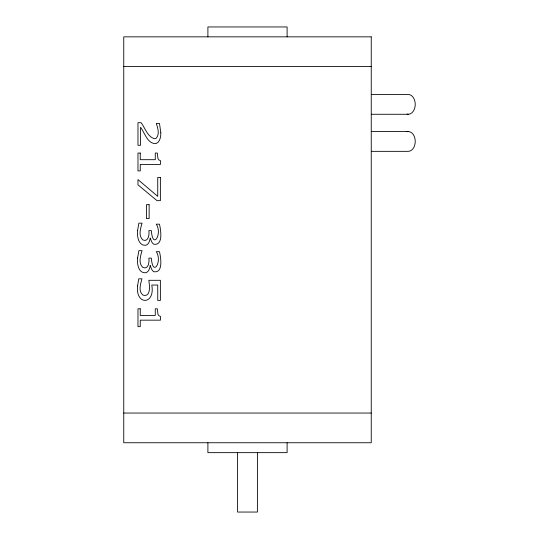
<?xml version="1.0" encoding="UTF-8"?>
<svg xmlns="http://www.w3.org/2000/svg" width="539" height="539" viewBox="0 0 539 539"><rect width="100%" height="100%" fill="white"/><g stroke="black" fill="none" stroke-linecap="round" stroke-linejoin="round"><path stroke-width="0.81" d="M123.754 66.553L371.25 66.553M371.351 94.466L408.245 94.466A9.897 7 -90 0 1 415.219 105.233A9.897 7 -90 0 1 407.033 114.12M371.351 114.268L408.245 114.268M371.351 131.543L408.245 131.543M371.351 151.344L408.245 151.344A9.897 7 -90 0 0 415.219 140.578A9.897 7 -90 0 0 407.033 131.691M123.754 413.049L371.25 413.049M287.105 36.847L287.105 26.95L207.899 26.95L207.899 36.847M287.105 442.748L287.105 452.652L207.899 452.652L207.899 442.748M257.399 452.652L257.399 512.05L237.605 512.05L237.605 452.652M137.586 285.785C135.269 305.525 155.427 305.148 151.782 285.05L157.738 285.05L157.738 300.398L160.373 300.398L160.373 280.307L148.831 280.307C149.458 284.922 151.297 297.562 143.024 295.143C138.011 291.262 140.591 283.891 141.952 278.804L138.779 278.804L137.586 285.785M137.6 230.429C136.886 236.008 138.368 246.222 145.968 245.238C148.953 244.201 149.775 240.717 150.199 237.942C151.014 239.882 151.547 242.799 153.703 244.201C163.58 246.04 160.763 229.648 159.456 224.17L156.283 224.17C162.61 233.832 152.732 250.291 151.358 230.638L148.865 230.638C149.478 234.452 148.434 242.51 142.815 239.909C138.085 235.684 140.578 228.293 142.06 223.159L138.887 223.159L137.6 230.429M137.6 257.918C136.886 263.497 138.368 273.718 145.968 272.727C148.953 271.696 149.775 268.206 150.199 265.431C151.014 267.371 151.547 270.288 153.703 271.696C163.58 273.529 160.763 257.143 159.456 251.659L156.283 251.659C162.61 261.321 152.732 277.78 151.358 258.127L148.865 258.127C149.478 261.947 148.434 270.005 142.815 267.398C138.085 263.173 140.578 255.782 142.06 250.648L138.887 250.648L137.6 257.918M160.838 132.843C160.777 136.731 160.198 141.979 156.02 143.583C147.356 144.041 144.863 132.837 140.538 127.285L140.538 145.287L137.971 145.287L137.971 122.69L141.11 122.69C145.159 128.046 147.443 136.771 154.518 138.745L156.162 138.267C159.908 134.238 157.806 128.033 156.297 123.451L159.483 123.451L160.838 132.843M371.25 36.847L123.754 36.847L123.754 442.748L371.25 442.748L371.25 36.847M140.255 153.056L137.971 153.056L137.971 170.91L140.255 170.91L140.255 164.415L160.447 164.415L160.447 160.602L158.917 159.995L157.974 158.601L157.321 153.056L155.272 153.056L155.272 159.692L140.255 159.692L140.255 153.056M160.373 177.425L157.738 177.425L157.738 196.358L137.971 179.588L137.971 184.823L157.017 200.663L160.373 200.663L160.373 177.425M149.135 204.692L146.413 204.692L146.413 218.564L149.135 218.564L149.135 204.692M140.255 308.807L137.971 308.807L137.971 326.654L140.255 326.654L140.255 320.166L160.447 320.166L160.447 316.353L158.917 315.739L157.974 314.352L157.321 308.807L155.272 308.807L155.272 315.443L140.255 315.443L140.255 308.807"/></g></svg>
